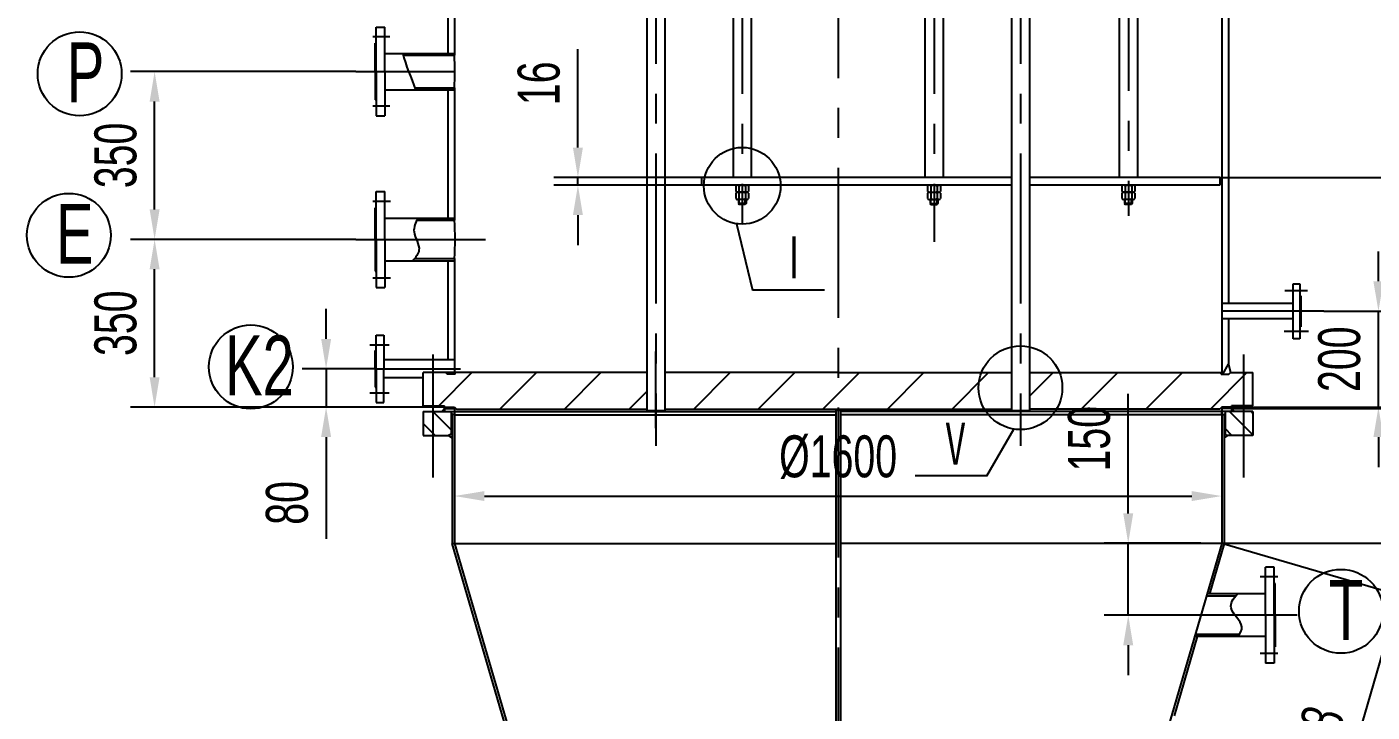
# Model space of a CAD drawing. Header units: millimetres. Extents: x -625 to 14225, y -250 to 20775.
# Drawn here: x 1706 to 4511, y 8259 to 9689 of the extents above; entities that cross this region are included whole.
import ezdxf

# ---------------------------------------------------------------- set-up
doc = ezdxf.new("R2010")
doc.units = ezdxf.units.MM
doc.header["$LTSCALE"] = 250
doc.linetypes.add('ACAD_ISO04W100', pattern=[30.5, 24, -3, 0.5, -3])
doc.linetypes.add('CENTER', pattern=[2, 1.25, -0.25, 0.25, -0.25])
for name, color, linetype in [('1轮廓实线层', 7, 'Continuous'), ('2细线层', 4, 'Continuous'), ('3中心线层', 1, 'CENTER'), ('5剖面线层', 2, 'Continuous'), ('7标注层', 4, 'Continuous'), ('LAYER1', 1, 'Continuous'), ('LAYER2', 3, 'ACAD_ISO04W100')]:
    doc.layers.add(name, color=color, linetype=linetype)
doc.styles.add('TH_GBDIM', font='hztxt_e.shx', dxfattribs={"width": 0.7, "bigfont": 'hztxt.shx'})
doc.dimstyles.new('TH_GBDIM', dxfattribs={"dimscale": 25, "dimtxt": 3.5, "dimasz": 2.5, "dimexe": 2, "dimexo": 0, "dimgap": 1.5, "dimtad": 1, "dimdec": 1, "dimzin": 0, "dimdsep": 46, "dimtxsty": 'TH_GBDIM', "dimcen": 2.5, "dimclrd": 130, "dimclre": 130, "dimclrt": 3, "dimadec": 0, "dimazin": 0, "dimtfac": 0.714286, "dimtdec": 1, "dimtmove": 0, "dimatfit": 3, "dimfxl": 0, "dimtzin": 0, "dimlwd": -1, "dimlwe": -1, "dimarcsym": 0})

# ---------------------------------------------------------------- blocks, each defined once
blk = doc.blocks.new('*D44')
at = {"layer": '1轮廓实线层', "color": 130, "transparency": 16777216}
for p, q in [((4002.5, 8673.9), (4002.5, 8922.9)), ((4153.8, 8611.4), (3952.5, 8611.4)), ((4002.5, 8461.4), (4002.5, 8611.4)), ((4153.8, 8461.4), (3952.5, 8461.4)), ((4002.5, 8398.9), (4002.5, 8336.4))]:
    blk.add_line(p, q, dxfattribs=at)
for points in [[(3992.1, 8673.9), (4012.9, 8673.9), (4002.5, 8611.4)], [(3992.1, 8398.9), (4012.9, 8398.9), (4002.5, 8461.4)]]:
    blk.add_solid(points, dxfattribs=at)
at = {"layer": 'Defpoints', "color": 0, "transparency": 16777216}
for p in [(4002.5, 8611.4), (4153.8, 8611.4), (4153.8, 8461.4)]:
    blk.add_point(p, dxfattribs=at)
at = {"layer": '1轮廓实线层', "color": 3, "transparency": 16777216, "insert": (3921.2, 8829.6), "char_height": 87.5, "attachment_point": 5, "rotation": 90, "style": 'TH_GBDIM'}
blk.add_mtext('150', dxfattribs=at)
blk = doc.blocks.new('*D45')
at = {"layer": '1轮廓实线层', "color": 130, "transparency": 16777216}
for p, q in [((2597.6, 8726.4), (2597.6, 8660)), ((4197.6, 8726.4), (4197.6, 8660)), ((2660.1, 8710), (4135.1, 8710))]:
    blk.add_line(p, q, dxfattribs=at)
for points in [[(2660.1, 8720.4), (2660.1, 8699.6), (2597.6, 8710)], [(4135.1, 8720.4), (4135.1, 8699.6), (4197.6, 8710)]]:
    blk.add_solid(points, dxfattribs=at)
at = {"layer": 'Defpoints', "color": 0, "transparency": 16777216}
for p in [(2597.6, 8726.4), (4197.6, 8726.4), (4197.6, 8710)]:
    blk.add_point(p, dxfattribs=at)
at = {"layer": '1轮廓实线层', "color": 3, "transparency": 16777216, "insert": (3397.6, 8791.2), "char_height": 87.5, "attachment_point": 5, "style": 'TH_GBDIM'}
blk.add_mtext('%%c1600', dxfattribs=at)
blk = doc.blocks.new('*D50')
at = {"layer": '1轮廓实线层', "color": 130, "transparency": 16777216}
for p, q in [((2855, 9436.9), (2855, 9642.2)), ((3112.6, 9374.4), (2805, 9374.4)), ((2855, 9358.4), (2855, 9374.4)), ((3112.6, 9358.4), (2805, 9358.4)), ((2855, 9295.9), (2855, 9233.4))]:
    blk.add_line(p, q, dxfattribs=at)
for points in [[(2844.6, 9436.9), (2865.4, 9436.9), (2855, 9374.4)], [(2844.6, 9295.9), (2865.4, 9295.9), (2855, 9358.4)]]:
    blk.add_solid(points, dxfattribs=at)
at = {"layer": 'Defpoints', "color": 0, "transparency": 16777216}
for p in [(2855, 9374.4), (3112.6, 9374.4), (3112.6, 9358.4)]:
    blk.add_point(p, dxfattribs=at)
at = {"layer": '1轮廓实线层', "color": 3, "transparency": 16777216, "insert": (2773.7, 9570.8), "char_height": 87.5, "attachment_point": 5, "rotation": 90, "style": 'TH_GBDIM'}
blk.add_mtext('16', dxfattribs=at)
blk = doc.blocks.new('*D51')
at = {"layer": '1轮廓实线层', "color": 130, "transparency": 16777216}
for p, q in [((3985.8, 11024.4), (4824.1, 11024.4)), ((4774.1, 10961.9), (4774.1, 9436.9)), ((4193.6, 9374.4), (4824.1, 9374.4))]:
    blk.add_line(p, q, dxfattribs=at)
for points in [[(4763.7, 10961.9), (4784.6, 10961.9), (4774.1, 11024.4)], [(4763.7, 9436.9), (4784.6, 9436.9), (4774.1, 9374.4)]]:
    blk.add_solid(points, dxfattribs=at)
at = {"layer": 'Defpoints', "color": 0, "transparency": 16777216}
for p in [(3985.8, 11024.4), (4193.6, 9374.4), (4774.1, 9374.4)]:
    blk.add_point(p, dxfattribs=at)
at = {"layer": '1轮廓实线层', "color": 3, "transparency": 16777216, "insert": (4692.9, 10199.4), "char_height": 87.5, "attachment_point": 5, "rotation": 90, "style": 'TH_GBDIM'}
blk.add_mtext('3X550(=1650)', dxfattribs=at)
blk = doc.blocks.new('*D55')
at = {"layer": '1轮廓实线层', "color": 130, "transparency": 16777216}
for p, q in [((4197.6, 8611.4), (4615.8, 8489.5)), ((4550.3, 8443.4), (4395.5, 7912.5)), ((4007.8, 7960.4), (4426.1, 7838.5))]:
    blk.add_line(p, q, dxfattribs=at)
for points in [[(4540.3, 8446.4), (4560.3, 8440.5), (4567.8, 8503.4)], [(4385.5, 7915.5), (4405.5, 7909.6), (4378.1, 7852.5)]]:
    blk.add_solid(points, dxfattribs=at)
at = {"layer": 'Defpoints', "color": 0, "transparency": 16777216}
for p in [(4197.6, 8611.4), (4007.8, 7960.4), (4378.1, 7852.5)]:
    blk.add_point(p, dxfattribs=at)
at = {"layer": '1轮廓实线层', "color": 3, "transparency": 16777216, "insert": (4394.9, 8200.7), "char_height": 87.5, "attachment_point": 5, "rotation": 73.75, "style": 'TH_GBDIM'}
blk.add_mtext('678', dxfattribs=at)
blk = doc.blocks.new('*D56')
at = {"layer": '1轮廓实线层', "color": 130, "transparency": 16777216}
blk.add_arc((3397.6, 5866.7), 1301, 76.5028, 103.4972, dxfattribs=at)
for points in [[(3096.6, 7121.7), (3091.2, 7141.8), (3033.5, 7115.7)], [(3703.9, 7141.8), (3698.5, 7121.7), (3761.6, 7115.7)]]:
    blk.add_solid(points, dxfattribs=at)
at = {"layer": 'Defpoints', "color": 0, "transparency": 16777216}
for p in [(2597.6, 8611.4), (4197.6, 8611.4), (3520.4, 7161.8), (3090.6, 6920), (3704.6, 6920)]:
    blk.add_point(p, dxfattribs=at)
at = {"layer": '1轮廓实线层', "color": 3, "transparency": 16777216, "insert": (3397.6, 7248.9), "char_height": 87.5, "attachment_point": 5, "style": 'TH_GBDIM'}
blk.add_mtext('33%%D{}{}', dxfattribs=at)
blk = doc.blocks.new('*D47')
at = {"layer": '1轮廓实线层', "color": 130, "transparency": 16777216}
for p, q in [((5515.1, 8957.9), (5515.1, 9020.4)), ((4218.1, 8895.4), (5565.1, 8895.4)), ((4218.1, 8892.4), (5565.1, 8892.4)), ((5515.1, 8895.4), (5515.1, 8892.4)), ((5515.1, 8829.9), (5515.1, 8661.7))]:
    blk.add_line(p, q, dxfattribs=at)
for points in [[(5504.7, 8957.9), (5525.5, 8957.9), (5515.1, 8895.4)], [(5504.7, 8829.9), (5525.5, 8829.9), (5515.1, 8892.4)]]:
    blk.add_solid(points, dxfattribs=at)
at = {"layer": 'Defpoints', "color": 0, "transparency": 16777216}
for p in [(4218.1, 8895.4), (4218.1, 8892.4), (5515.1, 8892.4)]:
    blk.add_point(p, dxfattribs=at)
at = {"layer": '1轮廓实线层', "color": 3, "transparency": 16777216, "insert": (5433.9, 8714.5), "char_height": 87.5, "attachment_point": 5, "rotation": 90, "style": 'TH_GBDIM'}
blk.add_mtext('3', dxfattribs=at)
blk = doc.blocks.new('*D40')
at = {"layer": '1轮廓实线层', "color": 130, "transparency": 16777216}
for p, q in [((4218.1, 11881.4), (5565.1, 11881.4)), ((5515.1, 8957.9), (5515.1, 11818.9)), ((4218.1, 8895.4), (5565.1, 8895.4))]:
    blk.add_line(p, q, dxfattribs=at)
for points in [[(5504.7, 11818.9), (5525.5, 11818.9), (5515.1, 11881.4)], [(5504.7, 8957.9), (5525.5, 8957.9), (5515.1, 8895.4)]]:
    blk.add_solid(points, dxfattribs=at)
at = {"layer": 'Defpoints', "color": 0, "transparency": 16777216}
for p in [(4218.1, 11881.4), (5515.1, 11881.4), (4218.1, 8895.4)]:
    blk.add_point(p, dxfattribs=at)
at = {"layer": '1轮廓实线层', "color": 3, "transparency": 16777216, "insert": (5433.9, 10388.4), "char_height": 87.5, "attachment_point": 5, "rotation": 90, "style": 'TH_GBDIM'}
blk.add_mtext('2986', dxfattribs=at)
blk = doc.blocks.new('*D84')
at = {"layer": '1轮廓实线层', "color": 130, "transparency": 16777216}
for p, q in [((4218.1, 8892.4), (4826.5, 8892.4)), ((4776.5, 8829.9), (4776.5, 8673.9)), ((4202.8, 8611.4), (4826.5, 8611.4))]:
    blk.add_line(p, q, dxfattribs=at)
for points in [[(4766.1, 8829.9), (4787, 8829.9), (4776.5, 8892.4)], [(4766.1, 8673.9), (4787, 8673.9), (4776.5, 8611.4)]]:
    blk.add_solid(points, dxfattribs=at)
at = {"layer": 'Defpoints', "color": 0, "transparency": 16777216}
for p in [(4218.1, 8892.4), (4202.8, 8611.4), (4776.5, 8611.4)]:
    blk.add_point(p, dxfattribs=at)
at = {"layer": '1轮廓实线层', "color": 3, "transparency": 16777216, "insert": (4695.3, 8751.9), "char_height": 87.5, "attachment_point": 5, "rotation": 90, "style": 'TH_GBDIM'}
blk.add_mtext('281', dxfattribs=at)
blk = doc.blocks.new('*D89')
at = {"layer": '1轮廓实线层', "color": 130, "transparency": 16777216}
for p, q in [((5515.1, 8892.4), (5465.1, 8892.4)), ((5515.1, 8829.9), (5515.1, 6325)), ((4003.9, 6262.5), (5565.1, 6262.5))]:
    blk.add_line(p, q, dxfattribs=at)
for points in [[(5504.7, 8829.9), (5525.5, 8829.9), (5515.1, 8892.4)], [(5504.7, 6325), (5525.5, 6325), (5515.1, 6262.5)]]:
    blk.add_solid(points, dxfattribs=at)
at = {"layer": 'Defpoints', "color": 0, "transparency": 16777216}
for p in [(5515.1, 8892.4), (4003.9, 6262.5), (5515.1, 6262.5)]:
    blk.add_point(p, dxfattribs=at)
at = {"layer": '1轮廓实线层', "color": 3, "transparency": 16777216, "insert": (5433.9, 7577.4), "char_height": 87.5, "attachment_point": 5, "rotation": 90, "style": 'TH_GBDIM'}
blk.add_mtext('2630', dxfattribs=at)
blk = doc.blocks.new('*D90')
at = {"layer": '1轮廓实线层', "color": 130, "transparency": 16777216}
for p, q in [((3397.6, 19742.3), (5993.3, 19742.3)), ((5943.3, 6325), (5943.3, 19679.8)), ((5565.1, 6262.5), (5993.3, 6262.5))]:
    blk.add_line(p, q, dxfattribs=at)
for points in [[(5932.9, 19679.8), (5953.7, 19679.8), (5943.3, 19742.3)], [(5932.9, 6325), (5953.7, 6325), (5943.3, 6262.5)]]:
    blk.add_solid(points, dxfattribs=at)
at = {"layer": 'Defpoints', "color": 0, "transparency": 16777216}
for p in [(3397.6, 19742.3), (5943.3, 19742.3), (5565.1, 6262.5)]:
    blk.add_point(p, dxfattribs=at)
at = {"layer": '1轮廓实线层', "color": 3, "transparency": 16777216, "insert": (5862.1, 13002.4), "char_height": 87.5, "attachment_point": 5, "rotation": 90, "style": 'TH_GBDIM'}
blk.add_mtext('～13480', dxfattribs=at)
blk = doc.blocks.new('*D97')
at = {"layer": '1轮廓实线层', "color": 130, "transparency": 16777216}
for p, q in [((4524.2, 9157.9), (4524.2, 9220.4)), ((4410.1, 9095.4), (4574.2, 9095.4)), ((4524.2, 8895.4), (4524.2, 9095.4)), ((4218.1, 8895.4), (4574.2, 8895.4)), ((4524.2, 8832.9), (4524.2, 8770.4))]:
    blk.add_line(p, q, dxfattribs=at)
for points in [[(4513.7, 9157.9), (4534.6, 9157.9), (4524.2, 9095.4)], [(4513.7, 8832.9), (4534.6, 8832.9), (4524.2, 8895.4)]]:
    blk.add_solid(points, dxfattribs=at)
at = {"layer": 'Defpoints', "color": 0, "transparency": 16777216}
for p in [(4410.1, 9095.4), (4524.2, 9095.4), (4218.1, 8895.4)]:
    blk.add_point(p, dxfattribs=at)
at = {"layer": '1轮廓实线层', "color": 3, "transparency": 16777216, "insert": (4442.9, 8995.4), "char_height": 87.5, "attachment_point": 5, "rotation": 90, "style": 'TH_GBDIM'}
blk.add_mtext('200', dxfattribs=at)
blk = doc.blocks.new('*D98')
at = {"layer": '1轮廓实线层', "color": 130, "transparency": 16777216}
for p, q in [((2329.9, 9037.9), (2329.9, 9100.4)), ((2432.6, 8975.4), (2279.9, 8975.4)), ((2329.9, 8975.4), (2329.9, 8895.4)), ((2577.1, 8895.4), (2279.9, 8895.4)), ((2329.9, 8832.9), (2329.9, 8621))]:
    blk.add_line(p, q, dxfattribs=at)
for points in [[(2319.5, 9037.9), (2340.4, 9037.9), (2329.9, 8975.4)], [(2319.5, 8832.9), (2340.4, 8832.9), (2329.9, 8895.4)]]:
    blk.add_solid(points, dxfattribs=at)
at = {"layer": 'Defpoints', "color": 0, "transparency": 16777216}
for p in [(2329.9, 8975.4), (2432.6, 8975.4), (2577.1, 8895.4)]:
    blk.add_point(p, dxfattribs=at)
at = {"layer": '1轮廓实线层', "color": 3, "transparency": 16777216, "insert": (2248.7, 8695.7), "char_height": 87.5, "attachment_point": 5, "rotation": 90, "style": 'TH_GBDIM'}
blk.add_mtext('80', dxfattribs=at)
blk = doc.blocks.new('*D99')
at = {"layer": '1轮廓实线层', "color": 130, "transparency": 16777216}
for p, q in [((2392, 9245.4), (1922.3, 9245.4)), ((1972.3, 8957.9), (1972.3, 9182.9)), ((2279.9, 8895.4), (1922.3, 8895.4))]:
    blk.add_line(p, q, dxfattribs=at)
for points in [[(1961.9, 9182.9), (1982.7, 9182.9), (1972.3, 9245.4)], [(1961.9, 8957.9), (1982.7, 8957.9), (1972.3, 8895.4)]]:
    blk.add_solid(points, dxfattribs=at)
at = {"layer": 'Defpoints', "color": 0, "transparency": 16777216}
for p in [(1972.3, 9245.4), (2392, 9245.4), (2279.9, 8895.4)]:
    blk.add_point(p, dxfattribs=at)
at = {"layer": '1轮廓实线层', "color": 3, "transparency": 16777216, "insert": (1891.1, 9070.4), "char_height": 87.5, "attachment_point": 5, "rotation": 90, "style": 'TH_GBDIM'}
blk.add_mtext('350', dxfattribs=at)
blk = doc.blocks.new('*D100')
at = {"layer": '1轮廓实线层', "color": 130, "transparency": 16777216}
for p, q in [((2392, 9595.4), (1922.3, 9595.4)), ((1972.3, 9307.9), (1972.3, 9532.9)), ((2392, 9245.4), (1922.3, 9245.4))]:
    blk.add_line(p, q, dxfattribs=at)
for points in [[(1961.9, 9532.9), (1982.7, 9532.9), (1972.3, 9595.4)], [(1961.9, 9307.9), (1982.7, 9307.9), (1972.3, 9245.4)]]:
    blk.add_solid(points, dxfattribs=at)
at = {"layer": 'Defpoints', "color": 0, "transparency": 16777216}
for p in [(1972.3, 9595.4), (2392, 9595.4), (2392, 9245.4)]:
    blk.add_point(p, dxfattribs=at)
at = {"layer": '1轮廓实线层', "color": 3, "transparency": 16777216, "insert": (1891.1, 9420.4), "char_height": 87.5, "attachment_point": 5, "rotation": 90, "style": 'TH_GBDIM'}
blk.add_mtext('350', dxfattribs=at)

msp = doc.modelspace()

# ---------------------------------------------------------------- hatches: boundary and pattern name
at = {"layer": '5剖面线层'}
h = msp.add_hatch(dxfattribs=at)
h.set_pattern_fill('ANSI31', color=256, scale=30, style=0)
h.set_pattern_definition([(45, (621.71, 85.54), (-67.3519, 67.3519), [])])
h.paths.add_polyline_path([(2552.551, 8967.361), (2532.551, 8967.361), (2532.551, 8898.361), (2552.551, 8898.361)])
h.paths.add_polyline_path([(2998.351, 8967.361), (2599.051, 8967.361), (2599.051, 8964.361), (2582.551, 8964.361), (2579.551, 8967.361), (2552.551, 8967.361), (2552.551, 8898.361), (2569.551, 8898.361), (2569.551, 8895.361), (2597.551, 8895.361), (2601.551, 8891.361), (2998.351, 8891.361)])
h.paths.add_polyline_path([(3397.551, 8967.361), (3036.351, 8967.361), (3036.351, 8891.361), (3397.551, 8891.361)])
h.paths.add_polyline_path([(3758.751, 8967.361), (3397.551, 8967.361), (3397.551, 8891.361), (3758.751, 8891.361)])
h.paths.add_polyline_path([(4242.551, 8967.361), (4215.551, 8967.361), (4211.551, 8963.361), (4211.551, 8964.361), (4196.051, 8964.361), (4196.051, 8967.361), (3796.751, 8967.361), (3796.751, 8891.361), (4193.551, 8891.361), (4197.551, 8895.361), (4225.551, 8895.361), (4225.551, 8898.361), (4242.551, 8898.361)])
h.paths.add_polyline_path([(4262.551, 8967.361), (4242.551, 8967.361), (4242.551, 8898.361), (4262.551, 8898.361)])
h = msp.add_hatch(dxfattribs=at)
h.set_pattern_fill('ANSI31', color=256, scale=10, angle=90, style=0)
h.set_pattern_definition([(135, (621.71, 85.538), (-22.45064, -22.45064), [])])
h.paths.add_polyline_path([(2552.551, 8886.361), (2532.551, 8886.361), (2532.551, 8836.361), (2552.551, 8836.361)])
h.paths.add_polyline_path([(2552.551, 8836.361), (2585.355, 8836.361), (2590.551, 8839.361), (2590.551, 8886.361), (2552.551, 8886.361)])
h.paths.add_polyline_path([(4242.551, 8886.361), (4204.551, 8886.361), (4204.551, 8839.361), (4209.747, 8836.361), (4242.551, 8836.361)])
h.paths.add_polyline_path([(4262.551, 8886.361), (4242.551, 8886.361), (4242.551, 8836.361), (4262.551, 8836.361)])

# ---------------------------------------------------------------- linework, layer by layer
for p, q in [((2998.351, 11888.361), (2998.351, 8888.361)), ((3036.351, 11888.361), (3036.351, 8888.361)), ((3758.751, 11888.361), (3758.751, 8888.361)), ((3796.751, 11888.361), (3796.751, 8888.361)), ((4197.551, 11812.361), (4197.551, 8964.361)), ((4211.551, 11785.361), (4211.551, 9111.361)), ((2597.551, 11176.861), (2597.551, 9629.361)), ((2583.551, 10802.861), (2583.551, 9633.361)), ((3983.918, 10458.361), (3983.918, 9374.361)), ((4021.918, 10458.361), (4021.918, 9374.361)), ((3178.484, 9908.361), (3178.484, 9374.361)), ((3216.484, 9908.361), (3216.484, 9374.361)), ((3578.618, 9908.361), (3578.618, 9374.361)), ((3616.618, 9908.361), (3616.618, 9374.361)), ((2434.551, 9595.361), (2434.551, 9687.861)), ((2434.551, 9687.861), (2452.551, 9687.861)), ((2452.551, 9595.361), (2452.551, 9687.861)), ((2432.551, 9595.361), (2432.551, 9654.361)), ((2434.551, 9654.361), (2432.551, 9654.361)), ((2452.551, 9633.361), (2597.551, 9633.361)), ((2490.699, 9629.361), (2597.551, 9629.361)), ((2432.551, 9595.361), (2432.551, 9536.361)), ((2434.551, 9595.361), (2434.551, 9502.861)), ((2452.551, 9595.361), (2452.551, 9502.861)), ((2452.551, 9557.361), (2597.551, 9557.361)), ((2514.81, 9561.361), (2597.551, 9561.361)), ((2583.551, 9557.361), (2583.551, 9289.861)), ((2597.551, 9561.361), (2597.551, 9285.361)), ((2434.551, 9536.361), (2432.551, 9536.361)), ((2434.551, 9502.861), (2452.551, 9502.861)), ((3758.751, 9374.361), (3112.551, 9374.361)), ((3112.551, 9374.361), (3112.551, 9358.361)), ((4193.551, 9374.361), (3796.751, 9374.361)), ((4193.551, 9374.361), (4193.551, 9358.361)), ((2434.551, 9245.251), (2434.551, 9345.251)), ((2434.551, 9345.251), (2452.551, 9345.251)), ((2452.551, 9245.251), (2452.551, 9345.251)), ((3758.751, 9358.361), (3112.551, 9358.361)), ((3183.984, 9356.561), (3183.984, 9345.361)), ((3183.984, 9341.761), (3183.984, 9330.561)), ((3207.609, 9343.561), (3187.359, 9343.561)), ((3190.734, 9356.561), (3190.734, 9345.361)), ((3190.734, 9341.761), (3190.734, 9330.561)), ((3204.234, 9356.561), (3204.234, 9345.361)), ((3204.234, 9341.761), (3204.234, 9330.561)), ((3210.984, 9356.561), (3210.984, 9345.361)), ((3210.984, 9341.761), (3210.984, 9330.561)), ((3584.118, 9356.561), (3584.118, 9345.361)), ((3584.118, 9341.761), (3584.118, 9330.561)), ((3587.493, 9343.561), (3607.743, 9343.561)), ((3590.868, 9356.561), (3590.868, 9345.361)), ((3590.868, 9341.761), (3590.868, 9330.561)), ((3604.368, 9356.561), (3604.368, 9345.361)), ((3604.368, 9341.761), (3604.368, 9330.561)), ((3611.118, 9356.561), (3611.118, 9345.361)), ((3611.118, 9341.761), (3611.118, 9330.561)), ((4193.551, 9358.361), (3796.751, 9358.361)), ((3989.418, 9356.561), (3989.418, 9345.361)), ((3989.418, 9341.761), (3989.418, 9330.561)), ((4013.043, 9343.561), (3992.792, 9343.561)), ((3996.167, 9356.561), (3996.167, 9345.361)), ((3996.167, 9341.761), (3996.167, 9330.561)), ((4009.668, 9356.561), (4009.668, 9345.361)), ((4009.668, 9341.761), (4009.668, 9330.561)), ((4016.418, 9356.561), (4016.418, 9345.361)), ((4016.418, 9341.761), (4016.418, 9330.561)), ((3207.609, 9328.761), (3187.359, 9328.761)), ((3189.484, 9328.761), (3189.484, 9319.861)), ((3205.484, 9319.861), (3189.484, 9319.861)), ((3189.484, 9319.861), (3190.984, 9318.361)), ((3203.984, 9318.361), (3190.984, 9318.361)), ((3205.484, 9319.861), (3203.984, 9318.361)), ((3205.484, 9328.761), (3205.484, 9319.861)), ((3587.493, 9328.761), (3607.743, 9328.761)), ((3589.618, 9328.761), (3589.618, 9319.861)), ((3589.618, 9319.861), (3605.618, 9319.861)), ((3589.618, 9319.861), (3591.118, 9318.361)), ((3591.118, 9318.361), (3604.118, 9318.361)), ((3605.618, 9319.861), (3604.118, 9318.361)), ((3605.618, 9328.761), (3605.618, 9319.861)), ((4013.043, 9328.761), (3992.792, 9328.761)), ((3994.918, 9328.761), (3994.918, 9319.861)), ((3994.918, 9319.861), (3996.418, 9318.361)), ((4010.918, 9319.861), (3994.918, 9319.861)), ((4009.418, 9318.361), (3996.418, 9318.361)), ((4010.918, 9319.861), (4009.418, 9318.361)), ((4010.918, 9328.761), (4010.918, 9319.861)), ((2432.551, 9311.251), (2434.551, 9311.251)), ((2432.551, 9245.251), (2432.551, 9311.251)), ((2452.551, 9289.861), (2597.551, 9289.861)), ((2518.932, 9285.361), (2597.551, 9285.361)), ((2432.551, 9245.251), (2432.551, 9179.251)), ((2434.551, 9245.251), (2434.551, 9145.251)), ((2452.551, 9245.251), (2452.551, 9145.251)), ((2452.551, 9200.861), (2597.551, 9200.861)), ((2514.64, 9205.361), (2597.551, 9205.361)), ((2583.551, 9200.861), (2583.551, 8994.361)), ((2597.551, 9205.361), (2597.551, 8964.361)), ((2432.551, 9179.251), (2434.551, 9179.251)), ((2434.551, 9145.251), (2452.551, 9145.251)), ((4346.551, 9152.861), (4360.551, 9152.861)), ((4346.551, 9037.861), (4346.551, 9152.861)), ((4360.551, 9152.861), (4360.551, 9037.861)), ((4362.551, 9127.861), (4360.551, 9127.861)), ((4362.551, 9127.861), (4362.551, 9062.861)), ((4346.551, 9111.361), (4197.551, 9111.361)), ((4346.551, 9079.361), (4197.551, 9079.361)), ((4211.551, 9079.361), (4211.551, 8985.145)), ((4362.551, 9062.861), (4360.551, 9062.861)), ((2434.551, 9045.361), (2450.551, 9045.361)), ((2434.551, 8975.361), (2434.551, 9045.361)), ((2450.551, 9045.361), (2450.551, 8975.361)), ((4360.551, 9037.861), (4346.551, 9037.861)), ((2432.551, 8975.361), (2432.551, 9013.361)), ((2432.551, 9013.361), (2434.551, 9013.361)), ((2597.551, 8994.361), (2450.551, 8994.361)), ((2432.551, 8975.361), (2432.551, 8937.361)), ((2434.551, 8975.361), (2434.551, 8905.361)), ((2450.551, 8905.361), (2450.551, 8975.361)), ((2532.551, 8956.361), (2450.551, 8956.361)), ((2998.351, 8967.361), (2532.551, 8967.361)), ((2532.551, 8898.361), (2532.551, 8967.361)), ((2582.551, 8964.361), (2579.551, 8967.361)), ((2599.051, 8964.361), (2582.551, 8964.361)), ((2599.051, 8964.361), (2599.051, 8967.361)), ((3397.551, 8967.361), (3036.351, 8967.361)), ((3397.551, 8967.361), (3758.751, 8967.361)), ((3796.751, 8967.361), (4197.551, 8967.361)), ((4196.051, 8964.361), (4196.051, 8967.361)), ((4196.051, 8964.361), (4212.551, 8964.361)), ((4212.551, 8964.361), (4215.551, 8967.361)), ((4215.551, 8967.361), (4262.551, 8967.361)), ((4262.551, 8898.361), (4262.551, 8967.361)), ((2432.551, 8937.361), (2434.551, 8937.361)), ((2434.551, 8905.361), (2450.551, 8905.361)), ((2532.551, 8898.361), (2577.051, 8898.361)), ((2577.051, 8892.361), (2571.051, 8886.361)), ((2577.051, 8895.361), (2577.051, 8898.361)), ((2577.051, 8895.361), (2597.551, 8895.361)), ((2577.051, 8895.361), (2597.551, 8895.361)), ((2577.051, 8892.361), (2577.051, 8895.361)), ((2577.051, 8892.361), (2600.551, 8892.361)), ((2577.051, 8892.361), (2577.051, 8886.361)), ((2594.551, 8895.361), (2594.551, 8892.361)), ((2597.551, 8892.361), (2597.551, 8611.361)), ((4218.051, 8892.361), (4194.551, 8892.361)), ((4218.051, 8895.361), (4197.551, 8895.361)), ((4218.051, 8895.361), (4197.551, 8895.361)), ((4197.551, 8892.361), (4197.551, 8611.361)), ((4200.551, 8895.361), (4200.551, 8892.361)), ((4262.551, 8898.361), (4218.051, 8898.361)), ((4218.051, 8895.361), (4218.051, 8898.361)), ((4218.051, 8892.361), (4218.051, 8895.361)), ((4218.051, 8892.361), (4218.051, 8886.361)), ((4218.051, 8892.361), (4224.051, 8886.361)), ((2532.551, 8886.361), (3392.551, 8886.361)), ((2532.551, 8886.361), (2532.551, 8836.361)), ((2590.551, 8886.361), (2590.551, 8839.361)), ((2592.551, 8880.7), (2592.551, 8611.361)), ((2601.551, 8891.361), (2998.351, 8891.361)), ((2998.351, 8888.361), (3036.351, 8888.361)), ((2998.351, 8888.361), (3036.351, 8888.361)), ((3392.551, 8889.361), (3392.551, 7889.361)), ((3402.551, 8889.361), (3402.551, 7889.361)), ((4262.551, 8886.361), (3402.551, 8886.361)), ((4193.551, 8891.361), (3796.751, 8891.361)), ((4202.551, 8880.7), (4202.551, 8611.361)), ((4204.551, 8886.361), (4204.551, 8839.361)), ((4262.551, 8886.361), (4262.551, 8836.361)), ((2532.551, 8836.361), (2585.355, 8836.361)), ((2590.551, 8839.361), (2592.551, 8839.361)), ((4204.551, 8839.361), (4202.551, 8839.361)), ((4262.551, 8836.361), (4209.747, 8836.361)), ((2592.343, 8611.361), (3392.551, 8611.361)), ((4202.759, 8611.361), (3402.551, 8611.361)), ((4289.051, 8461.361), (4289.051, 8561.361)), ((4307.051, 8561.361), (4289.051, 8561.361)), ((4307.051, 8461.361), (4307.051, 8561.361)), ((4309.051, 8527.361), (4307.051, 8527.361)), ((4309.051, 8461.361), (4309.051, 8527.361)), ((4226.352, 8501.361), (4165.489, 8501.361)), ((4289.051, 8505.861), (4166.801, 8505.861)), ((4289.051, 8461.361), (4289.051, 8361.361)), ((4307.051, 8461.361), (4307.051, 8361.361)), ((4309.051, 8461.361), (4309.051, 8395.361)), ((4289.051, 8416.861), (4140.859, 8416.861)), ((4233.994, 8421.361), (4142.171, 8421.361)), ((4309.051, 8395.361), (4307.051, 8395.361)), ((4307.051, 8361.361), (4289.051, 8361.361))]:
    msp.add_line(p, q)
for centre, radius, start, end in [((3187.359, 9354.297), 4.064, 33.854613, 146.145387), ((3187.359, 9347.625), 4.064, 213.854613, 326.145387), ((3187.359, 9339.497), 4.064, 33.854613, 146.145387), ((3197.484, 9344.804), 13.556, 60.137248, 119.862752), ((3197.484, 9357.117), 13.556, 240.137248, 299.862752), ((3197.484, 9330.004), 13.556, 60.137248, 119.862752), ((3207.609, 9354.297), 4.064, 33.855164, 146.144836), ((3207.609, 9347.625), 4.064, 213.855164, 326.144836), ((3207.609, 9339.497), 4.064, 33.855164, 146.144836), ((3587.493, 9354.297), 4.064, 33.855164, 146.144836), ((3587.493, 9347.625), 4.064, 213.855164, 326.144836), ((3587.493, 9339.497), 4.064, 33.855164, 146.144836), ((3597.618, 9344.804), 13.556, 60.137248, 119.862752), ((3597.618, 9357.117), 13.556, 240.137248, 299.862752), ((3597.618, 9330.004), 13.556, 60.137248, 119.862752), ((3607.743, 9354.297), 4.064, 33.854613, 146.145387), ((3607.743, 9347.625), 4.064, 213.854613, 326.145387), ((3607.743, 9339.497), 4.064, 33.854613, 146.145387), ((3992.793, 9354.297), 4.064, 33.854613, 146.145387), ((3992.793, 9347.625), 4.064, 213.854613, 326.145387), ((3992.793, 9339.497), 4.064, 33.854613, 146.145387), ((4002.918, 9344.804), 13.556, 60.137248, 119.862752), ((4002.918, 9357.117), 13.556, 240.137248, 299.862752), ((4002.918, 9330.004), 13.556, 60.137248, 119.862752), ((4013.043, 9354.297), 4.064, 33.855164, 146.144836), ((4013.043, 9347.625), 4.064, 213.855164, 326.144836), ((4013.043, 9339.497), 4.064, 33.855164, 146.144836), ((3187.359, 9332.825), 4.064, 213.854613, 326.145387), ((3197.484, 9342.317), 13.556, 240.137248, 299.862752), ((3207.609, 9332.825), 4.064, 213.855164, 326.144836), ((3587.493, 9332.825), 4.064, 213.855164, 326.144836), ((3597.618, 9342.317), 13.556, 240.137248, 299.862752), ((3607.743, 9332.825), 4.064, 213.854613, 326.145387), ((3992.793, 9332.825), 4.064, 213.854613, 326.145387), ((4002.918, 9342.317), 13.556, 240.137248, 299.862752), ((4013.043, 9332.825), 4.064, 213.855164, 326.144836)]:
    msp.add_arc(centre, radius, start, end)
at = {"layer": '1轮廓实线层'}
for p, q in [((4199.551, 8964.361), (4211.551, 8985.145)), ((4211.551, 8985.145), (4215.551, 8967.361)), ((2597.551, 8895.361), (2601.551, 8891.361)), ((4197.551, 8895.361), (4193.551, 8891.361)), ((2597.551, 8879.361), (2590.551, 8881.236)), ((2597.551, 8879.361), (3392.551, 8879.361)), ((3036.351, 8891.361), (3758.751, 8891.361)), ((3392.551, 8889.361), (3402.551, 8889.361)), ((4197.551, 8879.361), (3402.551, 8879.361)), ((3758.751, 8888.361), (3796.751, 8888.361)), ((4262.551, 8886.361), (4197.551, 8886.361)), ((4197.551, 8879.361), (4197.551, 8886.361)), ((4197.551, 8879.361), (4204.551, 8881.236)), ((2590.551, 8839.361), (2585.355, 8836.361)), ((2585.355, 8836.361), (2592.551, 8831.361)), ((4209.747, 8836.361), (4202.551, 8831.361)), ((4204.551, 8839.361), (4209.747, 8836.361)), ((2592.343, 8611.361), (3085.751, 6918.555)), ((2597.551, 8611.361), (3090.551, 6919.954)), ((4197.551, 8611.361), (3704.551, 6919.954)), ((4202.759, 8611.361), (4172.009, 8505.861)), ((4146.067, 8416.861), (4097.975, 8251.863))]:
    msp.add_line(p, q, dxfattribs=at)
for centre, radius, start, end in [((1957.921, 9595.361), 640.533, 356.957266, 3.042734), ((1952.288, 9245.361), 646.502, 356.452763, 3.547237)]:
    msp.add_arc(centre, radius, start, end, dxfattribs=at)
at = {"layer": '2细线层'}
for p, q in [((3185.389, 9278.037), (3218.85, 9139.656)), ((3368.85, 9139.656), (3218.85, 9139.656)), ((3707.884, 8751.994), (3764.268, 8849.655)), ((3707.884, 8751.994), (3557.884, 8751.994))]:
    msp.add_line(p, q, dxfattribs=at)
for centre, radius in [((1815.994, 9590.666), 87.5), ((3197.484, 9357.117), 80), ((1793.517, 9253.873), 87.5), ((2172.945, 8979.361), 87.5), ((4446.086, 8469.648), 87.5)]:
    msp.add_circle(centre, radius, dxfattribs=at)
msp.add_open_spline([(2489.733, 9633.361), (2495.525, 9608.027), (2507.692, 9582.694), (2516.179, 9557.361)], degree=3, dxfattribs=at)
msp.add_spline([(2520.951, 9289.861), (2513.25, 9261.118), (2523.565, 9222.62), (2511.003, 9200.861)], degree=3, dxfattribs=at)
msp.add_open_spline([(4230.585, 8416.861), (4236.143, 8423.696), (4247.979, 8443.612), (4205.862, 8473.279), (4221.438, 8496.11), (4230.235, 8505.861)], degree=3, knots=[10.96965511, 10.96965511, 10.96965511, 10.96965511, 34.64902264, 79.96115034, 113.73800303, 113.73800303, 113.73800303, 113.73800303], dxfattribs=at)
at = {"layer": '3中心线层'}
for p, q in [((3397.551, 19894.398), (3397.551, 6198.678)), ((3017.351, 11924.219), (3017.351, 8814.81)), ((3777.751, 11924.219), (3777.751, 8814.81)), ((4002.918, 11867.713), (4002.918, 9294.578)), ((3197.484, 11861.269), (3197.484, 9278.621)), ((3597.618, 11861.269), (3597.618, 9239.98)), ((2392.033, 9595.361), (2597.551, 9595.361)), ((2392.033, 9245.361), (2662.137, 9245.361)), ((4410.132, 9095.361), (4197.551, 9095.361)), ((2552.551, 9005.123), (2552.551, 8748.697)), ((3017.351, 8851.503), (3017.351, 9011.362)), ((4242.551, 9005.123), (4242.551, 8748.697)), ((2432.551, 8975.361), (2610.252, 8975.361)), ((4354.533, 8461.361), (4119.33, 8461.361))]:
    msp.add_line(p, q, dxfattribs=at)
at = {"layer": '7标注层'}
msp.add_circle((3777.751, 8935.879), 87.272, dxfattribs=at)
at = {"layer": 'LAYER1'}
for p, q in [((3190.984, 9318.361), (3190.984, 9328.761)), ((3203.984, 9318.361), (3203.984, 9328.761)), ((3591.118, 9318.361), (3591.118, 9328.761)), ((3604.118, 9318.361), (3604.118, 9328.761)), ((3996.418, 9318.361), (3996.418, 9328.761)), ((4009.418, 9318.361), (4009.418, 9328.761))]:
    msp.add_line(p, q, dxfattribs=at)
at = {"layer": 'LAYER2'}
for p, q in [((2463.014, 9667.861), (2427.487, 9667.861)), ((2463.014, 9522.861), (2427.487, 9522.861)), ((2427.411, 9325.251), (2464.01, 9325.251)), ((2427.411, 9165.251), (2464.01, 9165.251)), ((4376.46, 9137.861), (4329.337, 9137.861)), ((4378.484, 9052.861), (4327.892, 9052.861)), ((2421.29, 9025.361), (2461.182, 9025.361)), ((2421.29, 8925.361), (2461.182, 8925.361)), ((4314.191, 8541.361), (4277.592, 8541.361)), ((4314.191, 8381.361), (4277.592, 8381.361))]:
    msp.add_line(p, q, dxfattribs=at)

# ---------------------------------------------------------------- texts
at = {"layer": '2细线层', "style": 'TH_GBDIM', "width": 0.7}
for s, height, p in [('P', 125, (1789.342, 9531.226)), ('E', 125, (1766.865, 9194.433)), ('Ⅰ', 100, (3270.488, 9154.501)), ('K2', 125, (2119.526, 8919.921)), ('Ⅴ', 100, (3607.248, 8765.526)), ('T', 125, (4420.886, 8409.691))]:
    msp.add_text(s, height=height, dxfattribs=at).set_placement(p)

# ---------------------------------------------------------------- dimensions: what is measured, and where the dimension line sits
at = {"layer": '1轮廓实线层'}
for base, p1, p2, text, picture, middle in [((5943.332, 19742.315), (5565.129, 6262.454), (3397.551, 19742.315), '～13480', '*D90', (5862.082, 13002.384)), ((4774.144, 9374.361), (3985.802, 11024.361), (4193.551, 9374.361), '3X550(=1650)', '*D51', (4692.894, 10199.361)), ((5515.129, 6262.454), (5515.129, 8892.361), (4003.925, 6262.454), '2630', '*D89', (5433.879, 7577.408))]:
    dim = msp.add_linear_dim(base=base, p1=p1, p2=p2, angle=90, text=text, dimstyle='TH_GBDIM', override={"dimzin": 8}, dxfattribs=at)
    dim.commit()
    dim.dimension.update_dxf_attribs({"geometry": picture, "text_midpoint": middle})
for base, p1, p2, picture, middle in [((5515.129, 11881.361), (4218.051, 8895.361), (4218.051, 11881.361), '*D40', (5433.879, 10388.361)), ((2854.976, 9374.361), (3112.551, 9358.361), (3112.551, 9374.361), '*D50', (2773.726, 9570.767)), ((1972.316, 9595.361), (2392.033, 9245.361), (2392.033, 9595.361), '*D100', (1891.066, 9420.361)), ((1972.316, 9245.361), (2279.938, 8895.361), (2392.033, 9245.361), '*D99', (1891.066, 9070.361)), ((4524.161, 9095.361), (4218.051, 8895.361), (4410.132, 9095.361), '*D97', (4442.911, 8995.361)), ((5515.129, 8892.361), (4218.051, 8895.361), (4218.051, 8892.361), '*D47', (5433.879, 8714.548)), ((4002.487, 8611.361), (4153.83, 8461.361), (4153.83, 8611.361), '*D44', (3921.237, 8829.642)), ((4776.536, 8611.361), (4218.051, 8892.361), (4202.759, 8611.361), '*D84', (4695.286, 8751.861))]:
    dim = msp.add_linear_dim(base=base, p1=p1, p2=p2, angle=90, dimstyle='TH_GBDIM', override={"dimzin": 8}, dxfattribs=at)
    dim.commit()
    dim.dimension.update_dxf_attribs({"geometry": picture, "text_midpoint": middle})
dim = msp.add_linear_dim(base=(2329.938, 8975.361), p1=(2577.051, 8895.361), p2=(2432.551, 8975.361), angle=90, dimstyle='TH_GBDIM', override={"dimzin": 8}, dxfattribs=at)
dim.commit()
dim.dimension.update_dxf_attribs({"geometry": '*D98', "text_midpoint": (2329.938, 8695.673), "dimtype": 160})
dim = msp.add_linear_dim(base=(4197.551, 8709.975), p1=(2597.551, 8726.412), p2=(4197.551, 8726.412), dimstyle='TH_GBDIM', override={"dimzin": 8, "dimpost": '%%c<>'}, dxfattribs=at)
dim.commit()
dim.dimension.update_dxf_attribs({"geometry": '*D45', "text_midpoint": (3397.551, 8791.225)})
dim = msp.add_angular_dim_2l(base=(3520.359, 7161.84), line1=((4197.551, 8611.361), (3704.551, 6919.954)), line2=((2597.551, 8611.361), (3090.551, 6919.954)), text='33%%D{}{}', dimstyle='TH_GBDIM', override={"dimgap": 1.5, "dimtad": 1, "dimjust": 0, "dimzin": 8, "dimse1": 0, "dimse2": 0, "dimsd1": 0, "dimsd2": 0, "dimadec": 1}, dxfattribs=at)
dim.commit()
dim.dimension.update_dxf_attribs({"geometry": '*D56', "text_midpoint": (3397.551, 7248.899)})
dim = msp.add_aligned_dim(p1=(4197.551, 8611.361), p2=(4007.827, 7960.447), distance=385.639, dimstyle='TH_GBDIM', override={"dimzin": 8}, dxfattribs=at)
dim.commit()
dim.dimension.update_dxf_attribs({"geometry": '*D55', "text_midpoint": (4394.917, 8200.727)})

doc.saveas('drawing.dxf')
